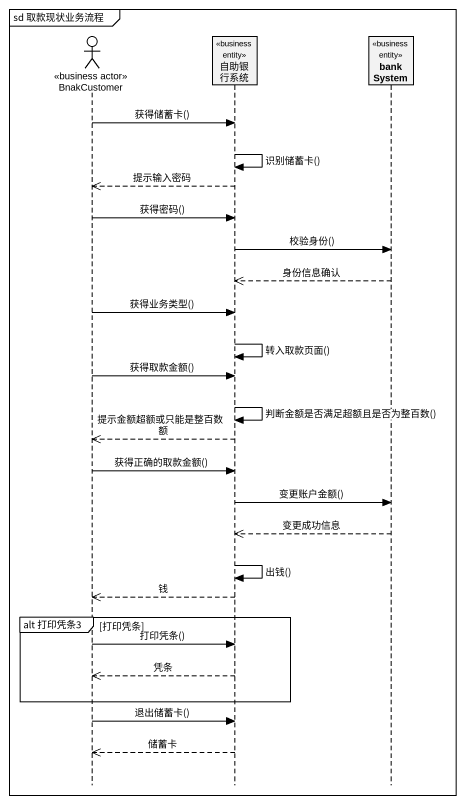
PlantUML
@startuml
mainframe sd 取款现状业务流程
hide footbox
actor BnakCustomer <<business actor>>
participant 自助银行系统 <<business entity>>
participant bankSystem <<business entity>>

BnakCustomer -> 自助银行系统 : 获得储蓄卡()
自助银行系统 -> 自助银行系统 : 识别储蓄卡()
自助银行系统 -->> BnakCustomer : 提示输入密码
BnakCustomer -> 自助银行系统 : 获得密码()
自助银行系统 -> bankSystem : 校验身份()
bankSystem -->> 自助银行系统 : 身份信息确认
BnakCustomer -> 自助银行系统 : 获得业务类型()
自助银行系统 -> 自助银行系统 : 转入取款页面()
BnakCustomer -> 自助银行系统 : 获得取款金额()
自助银行系统 -> 自助银行系统 : 判断金额是否满足超额且是否为整百数()
自助银行系统 -->> BnakCustomer : 提示金额超额或只能是整百数额
BnakCustomer -> 自助银行系统 : 获得正确的取款金额()
自助银行系统 -> bankSystem : 变更账户金额()
bankSystem -->> 自助银行系统 : 变更成功信息
自助银行系统 -> 自助银行系统 : 出钱()
自助银行系统 -->> BnakCustomer : 钱
group alt 打印凭条3 [打印凭条]
  BnakCustomer -> 自助银行系统 : 打印凭条()
  自助银行系统 -->> BnakCustomer : 凭条
end
BnakCustomer -> 自助银行系统 : 退出储蓄卡()
自助银行系统 -->> BnakCustomer : 储蓄卡
@enduml
